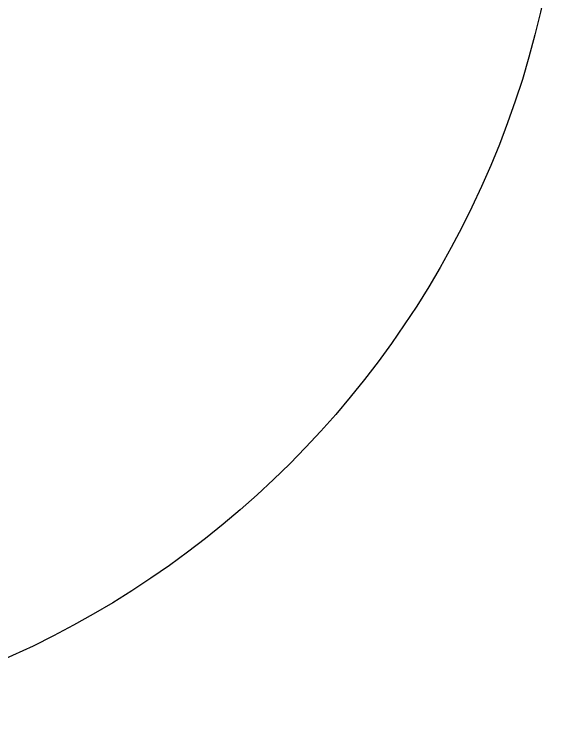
# Model space of a CAD drawing. Header units: millimetres. Extents: x 1066295 to 1300022, y -5734212 to -5454663.
# Drawn here: x 1084496 to 1092043, y -5626193 to -5616257 of the extents above; entities that cross this region are included whole.
import ezdxf

# ---------------------------------------------------------------- set-up
doc = ezdxf.new("R2010")
doc.units = ezdxf.units.MM
doc.header["$LTSCALE"] = 1000
doc.header["$MEASUREMENT"] = 0
doc.linetypes.add('AUDIT_D_120904163729-0', pattern=[0])
doc.linetypes.add('T9_PROFILE SECTIONS$0$T10(T7 IS SIMILAR BUT MIRROR) - DIMENSION & TEXTING$0$HIDDEN', pattern=[0.375, 0.25, -0.125])
doc.layers.get('0').update_dxf_attribs({"linetype": 'AUDIT_D_120904163729-0'})
doc.layers.add('T9_PROFILE SECTIONS$0$T10(T7 IS SIMILAR BUT MIRROR) - DIMENSION & TEXTING$0$A-DIMENSIONS', color=2, linetype='T9_PROFILE SECTIONS$0$T10(T7 IS SIMILAR BUT MIRROR) - DIMENSION & TEXTING$0$HIDDEN')

# ---------------------------------------------------------------- blocks, each defined once
blk = doc.blocks.new('T9_PROFILE SECTIONS')
at = {"layer": 'T9_PROFILE SECTIONS$0$T10(T7 IS SIMILAR BUT MIRROR) - DIMENSION & TEXTING$0$A-DIMENSIONS', "linetype": 'ByBlock'}
blk.add_circle((1080913.8262, -5610921.0339), 12874.0202, dxfattribs=at)

msp = doc.modelspace()

# ---------------------------------------------------------------- block references
at = {"linetype": 'ByBlock'}
msp.add_blockref('T9_PROFILE SECTIONS', (-1745.2, -2398.4, 0.4), dxfattribs=at)

doc.saveas('drawing.dxf')
